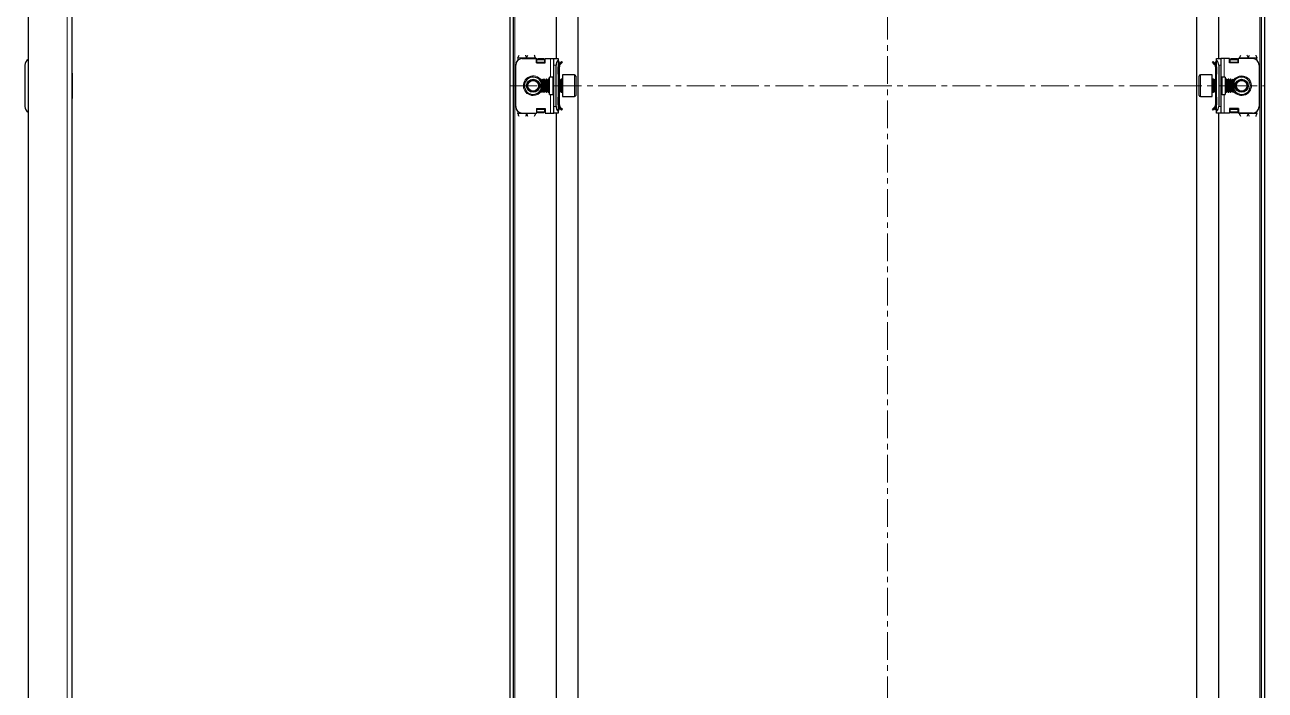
# Model space of a CAD drawing. Header units: millimetres. Extents: x -262 to 983, y -390 to 999.
# Drawn here: x 414 to 983, y 13 to 318 of the extents above; entities that cross this region are included whole.
import ezdxf

# ---------------------------------------------------------------- set-up
doc = ezdxf.new("R2010")
doc.units = ezdxf.units.MM
doc.linetypes.add('CENTERX2', pattern=[20.32, 12.7, -2.54, 2.54, -2.54])
doc.layers.add('FORMAT', color=7, linetype='Continuous')

msp = doc.modelspace()

# ---------------------------------------------------------------- linework, layer by layer
at = {"color": 7, "linetype": 'Continuous', "lineweight": 25}
for p, q in [((415.72, 870.6), (415.72, -290.4)), ((636.93, -290.4), (636.93, 870.6)), ((638.43, -290.4), (638.43, 870.6)), ((981.43, 870.6), (981.43, -290.4)), ((982.93, 870.6), (982.93, -290.4)), ((435.72, 868.5), (435.72, -288.3)), ((667.93, 839.6), (667.93, -259.4)), ((951.93, -259.4), (951.93, 839.6)), ((657.93, 790.1), (657.93, 302.6)), ((961.93, 302.6), (961.93, 790.1)), ((640.43, 302.85), (640.43, 301.84)), ((642.43, 302.6), (648.93, 302.6)), ((648.43, 302.85), (648.43, 302.6)), ((648.93, 300.6), (648.93, 302.6)), ((649.13, 302.48), (648.93, 302.48)), ((649.13, 300.6), (649.13, 302.48)), ((649.18, 302.22), (649.68, 302.58)), ((649.68, 302.22), (649.18, 301.87)), ((649.18, 301.87), (649.18, 302.22)), ((649.18, 300.95), (649.18, 301.87)), ((649.68, 302.58), (649.68, 302.22)), ((649.68, 302.58), (652.18, 302.58)), ((649.68, 302.22), (652.18, 302.22)), ((652.18, 302.22), (652.18, 302.58)), ((652.18, 302.58), (652.68, 302.22)), ((652.68, 301.87), (652.18, 302.22)), ((652.68, 302.22), (652.68, 301.87)), ((652.68, 301.87), (652.68, 300.95)), ((652.93, 300.6), (652.93, 302.6)), ((652.93, 302.6), (655.43, 302.6)), ((655.43, 302.6), (656.93, 302.6)), ((656.93, 302.6), (658.93, 302.6)), ((656.93, 299.6), (656.93, 302.6)), ((658.93, 302.6), (658.93, 301.84)), ((658.93, 301.84), (658.93, 278.36)), ((960.93, 302.6), (962.93, 302.6)), ((960.93, 301.84), (960.93, 302.6)), ((960.93, 278.36), (960.93, 301.84)), ((962.93, 302.6), (962.93, 299.6)), ((964.43, 302.6), (962.93, 302.6)), ((966.93, 302.6), (964.43, 302.6)), ((966.93, 300.6), (966.93, 302.6)), ((967.18, 302.22), (967.68, 302.58)), ((967.68, 302.22), (967.18, 301.87)), ((967.18, 301.87), (967.18, 302.22)), ((967.18, 300.95), (967.18, 301.87)), ((967.68, 302.58), (967.68, 302.22)), ((967.68, 302.58), (970.18, 302.58)), ((967.68, 302.22), (970.18, 302.22)), ((970.18, 302.22), (970.18, 302.58)), ((970.18, 302.58), (970.68, 302.22)), ((970.68, 301.87), (970.18, 302.22)), ((970.68, 302.22), (970.68, 301.87)), ((970.68, 301.87), (970.68, 300.95)), ((970.73, 302.48), (970.73, 300.6)), ((970.93, 302.48), (970.73, 302.48)), ((970.93, 300.6), (970.93, 302.6)), ((977.43, 302.6), (970.93, 302.6)), ((971.43, 302.6), (971.43, 302.85)), ((979.43, 301.84), (979.43, 302.85)), ((414.22, 299.6), (414.22, 280.6)), ((435.98, 295.89), (435.72, 295.89)), ((435.98, 295.89), (435.98, 295.17)), ((639.43, 280.6), (639.43, 299.6)), ((648.93, 300.6), (652.93, 300.6)), ((649.18, 300.6), (649.18, 300.95)), ((652.68, 300.95), (652.68, 300.6)), ((656.93, 280.6), (656.93, 299.6)), ((657.93, 280.6), (657.93, 299.6)), ((658.93, 301.51), (659.14, 301.31)), ((659.43, 298.85), (658.93, 298.85)), ((658.93, 295.35), (658.93, 298.85)), ((659.43, 300.6), (659.43, 300.14)), ((659.43, 295.35), (659.43, 298.85)), ((659.51, 300.26), (660.49, 301.24)), ((659.87, 299.91), (659.51, 300.26)), ((659.87, 299.91), (660.84, 300.89)), ((660.49, 301.24), (660.84, 300.89)), ((959.37, 301.24), (959.01, 300.89)), ((959.99, 299.91), (959.01, 300.89)), ((960.34, 300.26), (959.37, 301.24)), ((959.99, 299.91), (960.34, 300.26)), ((960.43, 300.6), (960.43, 300.21)), ((960.43, 298.85), (960.93, 298.85)), ((960.43, 298.85), (960.43, 295.35)), ((960.72, 301.31), (960.93, 301.51)), ((960.93, 298.85), (960.93, 295.35)), ((961.93, 299.6), (961.93, 280.6)), ((962.93, 299.6), (962.93, 280.6)), ((970.93, 300.6), (966.93, 300.6)), ((967.18, 300.6), (967.18, 300.95)), ((970.68, 300.95), (970.68, 300.6)), ((980.43, 299.6), (980.43, 280.6)), ((435.98, 295.17), (435.98, 284.32)), ((651.48, 293.1), (650.93, 292.55)), ((650.93, 292.55), (650.93, 288.78)), ((651.54, 293.1), (651.48, 293.1)), ((651.48, 293.1), (651.48, 288.48)), ((651.93, 292.55), (651.54, 293.1)), ((651.54, 293.1), (651.54, 292.63)), ((651.54, 292.63), (651.54, 287.1)), ((652.32, 293.1), (651.93, 292.55)), ((651.93, 292.55), (651.93, 292.16)), ((651.93, 292.16), (651.93, 287.65)), ((652.54, 293.1), (652.32, 293.1)), ((652.32, 293.1), (652.32, 292.63)), ((652.32, 292.63), (652.32, 287.1)), ((652.93, 292.55), (652.54, 293.1)), ((652.54, 293.1), (652.54, 292.63)), ((652.54, 292.63), (652.54, 287.1)), ((653.32, 293.1), (652.93, 292.55)), ((652.93, 292.55), (652.93, 292.16)), ((652.93, 292.16), (652.93, 287.65)), ((653.54, 293.1), (653.32, 293.1)), ((653.32, 293.1), (653.32, 292.63)), ((653.32, 292.63), (653.32, 287.1)), ((653.93, 292.55), (653.54, 293.1)), ((653.54, 293.1), (653.54, 292.63)), ((653.54, 292.63), (653.54, 287.1)), ((654.32, 293.1), (653.93, 292.55)), ((653.93, 292.55), (653.93, 292.16)), ((653.93, 292.16), (653.93, 287.65)), ((654.54, 293.1), (654.32, 293.1)), ((654.32, 293.1), (654.32, 292.63)), ((654.32, 292.63), (654.32, 287.1)), ((654.93, 292.55), (654.54, 293.1)), ((654.54, 293.1), (654.54, 292.63)), ((654.54, 292.63), (654.54, 287.1)), ((656.43, 294.1), (654.93, 294.1)), ((654.93, 286.1), (654.93, 294.1)), ((659.43, 295.35), (658.93, 295.35)), ((659.32, 293.1), (658.93, 292.55)), ((659.54, 293.1), (659.32, 293.1)), ((659.32, 293.1), (659.32, 292.63)), ((659.32, 292.63), (659.32, 287.1)), ((659.43, 293.1), (659.43, 295.35)), ((659.93, 292.55), (659.54, 293.1)), ((659.54, 293.1), (659.54, 292.63)), ((659.54, 292.63), (659.54, 287.1)), ((660.32, 293.1), (659.93, 292.55)), ((659.93, 292.55), (659.93, 292.16)), ((659.93, 292.16), (659.93, 287.65)), ((660.68, 293.1), (660.32, 293.1)), ((660.32, 293.1), (660.32, 292.63)), ((660.32, 292.63), (660.32, 287.1)), ((666.33, 295.1), (660.93, 295.1)), ((660.93, 295.1), (660.93, 287.41)), ((666.93, 294.5), (666.93, 287.73)), ((952.93, 285.7), (952.93, 294.5)), ((958.93, 295.1), (953.53, 295.1)), ((958.93, 285.1), (958.93, 295.1)), ((959.54, 293.1), (959.18, 293.1)), ((959.93, 292.55), (959.54, 293.1)), ((959.54, 292.63), (959.54, 293.1)), ((959.54, 287.1), (959.54, 292.63)), ((960.32, 293.1), (959.93, 292.55)), ((959.93, 292.16), (959.93, 292.55)), ((959.93, 287.65), (959.93, 292.16)), ((960.54, 293.1), (960.32, 293.1)), ((960.32, 292.63), (960.32, 293.1)), ((960.32, 287.1), (960.32, 292.63)), ((960.93, 295.35), (960.43, 295.35)), ((960.43, 295.35), (960.43, 293.1)), ((960.93, 292.55), (960.54, 293.1)), ((960.54, 292.63), (960.54, 293.1)), ((960.54, 287.1), (960.54, 292.63)), ((964.93, 294.1), (963.43, 294.1)), ((964.93, 294.1), (964.93, 286.1)), ((965.32, 293.1), (964.93, 292.55)), ((965.54, 293.1), (965.32, 293.1)), ((965.32, 292.63), (965.32, 293.1)), ((965.32, 287.1), (965.32, 292.63)), ((965.93, 292.55), (965.54, 293.1)), ((965.54, 292.63), (965.54, 293.1)), ((965.54, 287.1), (965.54, 292.63)), ((966.32, 293.1), (965.93, 292.55)), ((965.93, 292.16), (965.93, 292.55)), ((965.93, 287.65), (965.93, 292.16)), ((966.54, 293.1), (966.32, 293.1)), ((966.32, 292.63), (966.32, 293.1)), ((966.32, 287.1), (966.32, 292.63)), ((966.93, 292.55), (966.54, 293.1)), ((966.54, 292.63), (966.54, 293.1)), ((966.54, 287.1), (966.54, 292.63)), ((967.32, 293.1), (966.93, 292.55)), ((966.93, 292.16), (966.93, 292.55)), ((966.93, 287.65), (966.93, 292.16)), ((967.54, 293.1), (967.32, 293.1)), ((967.32, 292.63), (967.32, 293.1)), ((967.32, 287.1), (967.32, 292.63)), ((967.93, 292.55), (967.54, 293.1)), ((967.54, 292.63), (967.54, 293.1)), ((967.54, 287.1), (967.54, 292.63)), ((968.32, 293.1), (967.93, 292.55)), ((967.93, 292.16), (967.93, 292.55)), ((967.93, 287.65), (967.93, 292.16)), ((968.37, 293.1), (968.32, 293.1)), ((968.32, 292.63), (968.32, 293.1)), ((968.32, 287.1), (968.32, 292.63)), ((968.93, 292.55), (968.37, 293.1)), ((968.37, 287.1), (968.37, 293.1)), ((968.93, 287.65), (968.93, 292.55)), ((650.93, 288.78), (650.93, 287.65)), ((650.93, 287.65), (651.48, 287.1)), ((651.48, 288.48), (651.48, 287.1)), ((651.48, 287.1), (651.54, 287.1)), ((651.54, 287.1), (651.93, 287.65)), ((651.93, 287.65), (652.32, 287.1)), ((652.32, 287.1), (652.54, 287.1)), ((652.54, 287.1), (652.93, 287.65)), ((652.93, 287.65), (653.32, 287.1)), ((653.32, 287.1), (653.54, 287.1)), ((653.54, 287.1), (653.93, 287.65)), ((653.93, 287.65), (654.32, 287.1)), ((654.32, 287.1), (654.54, 287.1)), ((654.54, 287.1), (654.93, 287.65)), ((654.93, 286.1), (656.43, 286.1)), ((658.93, 287.65), (659.32, 287.1)), ((658.93, 284.85), (659.43, 284.85)), ((658.93, 281.35), (658.93, 284.85)), ((659.32, 287.1), (659.54, 287.1)), ((659.43, 284.85), (659.43, 287.1)), ((659.43, 281.35), (659.43, 284.85)), ((659.54, 287.1), (659.93, 287.65)), ((659.93, 287.65), (660.32, 287.1)), ((660.32, 287.1), (660.68, 287.1)), ((660.93, 287.41), (660.93, 285.1)), ((660.93, 285.1), (666.33, 285.1)), ((666.93, 287.73), (666.93, 285.7)), ((953.53, 285.1), (958.93, 285.1)), ((959.18, 287.1), (959.54, 287.1)), ((959.54, 287.1), (959.93, 287.65)), ((959.93, 287.65), (960.32, 287.1)), ((960.32, 287.1), (960.54, 287.1)), ((960.43, 287.1), (960.43, 284.85)), ((960.43, 284.85), (960.93, 284.85)), ((960.43, 284.85), (960.43, 281.35)), ((960.54, 287.1), (960.93, 287.65)), ((960.93, 284.85), (960.93, 281.35)), ((963.43, 286.1), (964.93, 286.1)), ((964.93, 287.65), (965.32, 287.1)), ((965.32, 287.1), (965.54, 287.1)), ((965.54, 287.1), (965.93, 287.65)), ((965.93, 287.65), (966.32, 287.1)), ((966.32, 287.1), (966.54, 287.1)), ((966.54, 287.1), (966.93, 287.65)), ((966.93, 287.65), (967.32, 287.1)), ((967.32, 287.1), (967.54, 287.1)), ((967.54, 287.1), (967.93, 287.65)), ((967.93, 287.65), (968.32, 287.1)), ((968.32, 287.1), (968.37, 287.1)), ((968.37, 287.1), (968.93, 287.65)), ((435.72, 284.32), (435.98, 284.32)), ((648.93, 279.6), (648.93, 277.6)), ((648.93, 279.6), (652.93, 279.6)), ((649.13, 277.72), (649.13, 279.6)), ((649.18, 279.25), (649.18, 279.6)), ((649.18, 278.33), (649.18, 279.25)), ((652.68, 279.6), (652.68, 279.25)), ((652.68, 279.25), (652.68, 278.33)), ((652.93, 279.6), (652.93, 277.6)), ((656.93, 277.6), (656.93, 280.6)), ((659.43, 281.35), (658.93, 281.35)), ((659.14, 278.89), (658.93, 278.69)), ((659.43, 279.6), (659.43, 279.99)), ((659.87, 280.29), (659.51, 279.94)), ((659.51, 279.94), (660.49, 278.96)), ((659.87, 280.29), (660.84, 279.31)), ((660.49, 278.96), (660.84, 279.31)), ((959.99, 280.29), (959.01, 279.31)), ((959.37, 278.96), (959.01, 279.31)), ((960.34, 279.94), (959.37, 278.96)), ((959.99, 280.29), (960.34, 279.94)), ((960.43, 281.35), (960.93, 281.35)), ((960.43, 279.6), (960.43, 280.06)), ((960.93, 278.69), (960.72, 278.89)), ((962.93, 280.6), (962.93, 277.6)), ((970.93, 279.6), (966.93, 279.6)), ((966.93, 279.6), (966.93, 277.6)), ((967.18, 279.25), (967.18, 279.6)), ((967.18, 278.33), (967.18, 279.25)), ((970.68, 279.6), (970.68, 279.25)), ((970.68, 279.25), (970.68, 278.33)), ((970.73, 279.6), (970.73, 277.72)), ((970.93, 279.6), (970.93, 277.6)), ((640.43, 278.36), (640.43, 277.35)), ((642.43, 277.6), (648.93, 277.6)), ((648.43, 277.6), (648.43, 277.35)), ((648.93, 277.72), (649.13, 277.72)), ((649.18, 277.98), (649.18, 278.33)), ((649.18, 278.33), (649.68, 277.98)), ((649.68, 277.63), (649.18, 277.98)), ((649.68, 277.98), (649.68, 277.63)), ((652.18, 277.98), (649.68, 277.98)), ((652.18, 277.63), (649.68, 277.63)), ((652.18, 277.98), (652.68, 278.33)), ((652.18, 277.63), (652.18, 277.98)), ((652.68, 277.98), (652.18, 277.63)), ((652.68, 278.33), (652.68, 277.98)), ((652.93, 277.6), (655.43, 277.6)), ((655.43, 277.6), (656.93, 277.6)), ((658.93, 277.6), (656.93, 277.6)), ((657.93, 277.6), (657.93, -209.9)), ((658.93, 278.36), (658.93, 277.6)), ((960.93, 277.6), (960.93, 278.36)), ((962.93, 277.6), (960.93, 277.6)), ((961.93, -209.9), (961.93, 277.6)), ((964.43, 277.6), (962.93, 277.6)), ((966.93, 277.6), (964.43, 277.6)), ((967.18, 278.33), (967.68, 277.98)), ((967.18, 277.98), (967.18, 278.33)), ((967.68, 277.63), (967.18, 277.98)), ((970.18, 277.98), (967.68, 277.98)), ((967.68, 277.98), (967.68, 277.63)), ((970.18, 277.63), (967.68, 277.63)), ((970.18, 277.98), (970.68, 278.33)), ((970.18, 277.63), (970.18, 277.98)), ((970.68, 277.98), (970.18, 277.63)), ((970.68, 278.33), (970.68, 277.98)), ((970.73, 277.72), (970.93, 277.72)), ((977.43, 277.6), (970.93, 277.6)), ((971.43, 277.35), (971.43, 277.6)), ((979.43, 277.35), (979.43, 278.36))]:
    msp.add_line(p, q, dxfattribs=at)
at = {"color": 8, "linetype": 'Continuous', "lineweight": 18}
for p, q in [((433.62, 870.6), (433.62, -290.4)), ((639.03, -288.3), (639.03, 868.5)), ((980.83, 868.5), (980.83, -288.3)), ((640.43, 302.85), (644.43, 302.85)), ((644.43, 302.85), (648.43, 302.85)), ((655.43, 294.1), (655.43, 302.6)), ((964.43, 302.6), (964.43, 294.1)), ((971.43, 302.85), (975.43, 302.85)), ((979.43, 302.85), (975.43, 302.85)), ((652.68, 300.95), (649.18, 300.95)), ((657.93, 299.6), (656.93, 299.6)), ((658.93, 301.1), (659.14, 301.31)), ((658.93, 300.6), (659.43, 300.6)), ((960.93, 300.6), (960.43, 300.6)), ((960.93, 301.1), (960.72, 301.31)), ((962.93, 299.6), (961.93, 299.6)), ((970.68, 300.95), (967.18, 300.95)), ((656.43, 286.1), (656.43, 294.1)), ((660.68, 287.1), (660.68, 293.1)), ((666.33, 287.41), (666.33, 295.1)), ((953.53, 295.1), (953.53, 285.1)), ((959.18, 293.1), (959.18, 288.48)), ((963.43, 294.1), (963.43, 286.1)), ((655.43, 277.6), (655.43, 286.1)), ((666.33, 285.1), (666.33, 287.41)), ((959.18, 288.48), (959.18, 287.1)), ((964.43, 286.1), (964.43, 277.6)), ((649.18, 279.25), (652.68, 279.25)), ((656.93, 280.6), (657.93, 280.6)), ((658.93, 279.6), (659.43, 279.6)), ((658.93, 279.1), (659.14, 278.89)), ((960.93, 279.6), (960.43, 279.6)), ((960.93, 279.1), (960.72, 278.89)), ((961.93, 280.6), (962.93, 280.6)), ((967.18, 279.25), (970.68, 279.25)), ((640.43, 277.35), (644.43, 277.35)), ((648.43, 277.35), (644.43, 277.35)), ((975.43, 277.35), (971.43, 277.35)), ((979.43, 277.35), (975.43, 277.35))]:
    msp.add_line(p, q, dxfattribs=at)
at = {"color": 7, "linetype": 'Continuous', "lineweight": 25}
for centre, radius in [((647.43, 290.1), 3), ((647.43, 290.1), 2.76), ((647.43, 290.1), 2.45), ((972.43, 290.1), 3), ((972.43, 290.1), 2.76), ((972.43, 290.1), 2.45)]:
    msp.add_circle(centre, radius, dxfattribs=at)
for centre, radius, start, end in [((417.22, 299.6), 3, 120, 180), ((642.43, 299.6), 3, 90, 180), ((660.93, 299.6), 3, 131.8103, 180), ((958.93, 299.6), 3, 360, 48.1897), ((977.43, 299.6), 3, 360, 90), ((658.43, 300.6), 1, 360, 45), ((961.43, 300.6), 1, 135, 180), ((647.43, 290.1), 4, 90, 331.045), ((647.43, 290.1), 4, 28.955, 90), ((656.43, 294.6), 0.5, 270, 360), ((660.68, 293.35), 0.25, 270, 0), ((666.33, 294.5), 0.6, 0, 90), ((953.53, 294.5), 0.6, 90, 180), ((959.18, 293.35), 0.25, 180, 270), ((963.43, 294.6), 0.5, 180, 270), ((972.43, 290.1), 4, 270, 151.045), ((656.43, 285.6), 0.5, 0, 90), ((660.68, 286.85), 0.25, 0, 90), ((666.33, 285.7), 0.6, 270, 360), ((953.53, 285.7), 0.6, 180, 270), ((959.18, 286.85), 0.25, 90, 180), ((963.43, 285.6), 0.5, 90, 180), ((972.43, 290.1), 4, 208.955, 270), ((417.22, 280.6), 3, 180, 240), ((642.43, 280.6), 3, 180, 270), ((660.93, 280.6), 3, 180, 228.1897), ((658.43, 279.6), 1, 315, 0), ((961.43, 279.6), 1, 180, 225), ((958.93, 280.6), 3, 311.8103, 360), ((977.43, 280.6), 3, 270, 360)]:
    msp.add_arc(centre, radius, start, end, dxfattribs=at)
at = {"color": 8, "linetype": 'Continuous', "lineweight": 18}
for centre, start, end in [((647.43, 290.1), 35.4622, 270), ((972.43, 290.1), 215.4622, 90), ((972.43, 290.1), 90, 144.5378), ((647.43, 290.1), 270, 324.5378)]:
    msp.add_arc(centre, 4.5, start, end, dxfattribs=at)
at = {"color": 7, "linetype": 'Continuous', "lineweight": 25}
for points, knots in [([(640.43, 302.85), (640.52, 303.09), (640.72, 303.58), (640.91, 303.98), (641, 304.17)], [0, 0, 0, 0, 0.502065, 1, 1, 1, 1]), ([(643.86, 304.16), (643.94, 304.01), (644.11, 303.66), (644.3, 303.17), (644.41, 302.89), (644.43, 302.85)], [0, 0, 0, 0, 0.4154826, 0.9171518, 1, 1, 1, 1]), ([(644.43, 302.85), (644.52, 303.09), (644.72, 303.58), (644.91, 303.98), (645, 304.17)], [0, 0, 0, 0, 0.502065, 1, 1, 1, 1]), ([(647.86, 304.16), (647.94, 304.01), (648.11, 303.66), (648.3, 303.17), (648.41, 302.89), (648.43, 302.85)], [0, 0, 0, 0, 0.4154826, 0.9171518, 1, 1, 1, 1]), ([(971.43, 302.85), (971.52, 303.09), (971.72, 303.58), (971.91, 303.98), (972, 304.17)], [0, 0, 0, 0, 0.502065, 1, 1, 1, 1]), ([(974.86, 304.16), (974.94, 304.01), (975.11, 303.66), (975.3, 303.17), (975.41, 302.89), (975.43, 302.85)], [0, 0, 0, 0, 0.415483, 0.917152, 1, 1, 1, 1]), ([(975.43, 302.85), (975.52, 303.09), (975.72, 303.58), (975.91, 303.98), (976, 304.17)], [0, 0, 0, 0, 0.502065, 1, 1, 1, 1]), ([(978.86, 304.16), (978.94, 304.01), (979.11, 303.66), (979.3, 303.17), (979.41, 302.89), (979.43, 302.85)], [0, 0, 0, 0, 0.415483, 0.917152, 1, 1, 1, 1]), ([(659.51, 300.26), (659.36, 300.08), (659.06, 299.7), (658.94, 299.17), (658.93, 298.89), (658.93, 298.85)], [0, 0, 0, 0, 0.461863, 0.923726, 1, 1, 1, 1]), ([(659.87, 299.91), (659.75, 299.76), (659.57, 299.53), (659.45, 299.15), (659.44, 298.95), (659.43, 298.85)], [0, 0, 0, 0, 0.485042, 0.738404, 1, 1, 1, 1]), ([(960.43, 298.85), (960.41, 299.04), (960.38, 299.33), (960.19, 299.68), (960.06, 299.83), (959.99, 299.91)], [0, 0, 0, 0, 0.485042, 0.738404, 1, 1, 1, 1]), ([(960.93, 298.85), (960.9, 299.09), (960.85, 299.58), (960.57, 300.03), (960.37, 300.24), (960.34, 300.26)], [0, 0, 0, 0, 0.461863, 0.923726, 1, 1, 1, 1]), ([(658.93, 281.35), (658.95, 281.11), (659.01, 280.63), (659.29, 280.17), (659.49, 279.96), (659.51, 279.94)], [0, 0, 0, 0, 0.461863, 0.923726, 1, 1, 1, 1]), ([(659.43, 281.35), (659.45, 281.16), (659.48, 280.87), (659.67, 280.52), (659.8, 280.37), (659.87, 280.29)], [0, 0, 0, 0, 0.485042, 0.738404, 1, 1, 1, 1]), ([(959.99, 280.29), (960.11, 280.44), (960.29, 280.67), (960.41, 281.05), (960.42, 281.25), (960.43, 281.35)], [0, 0, 0, 0, 0.485042, 0.738404, 1, 1, 1, 1]), ([(960.34, 279.94), (960.5, 280.13), (960.8, 280.5), (960.92, 281.03), (960.93, 281.31), (960.93, 281.35)], [0, 0, 0, 0, 0.461863, 0.923726, 1, 1, 1, 1]), ([(641, 276.04), (640.92, 276.2), (640.75, 276.54), (640.56, 277.03), (640.44, 277.31), (640.43, 277.35)], [0, 0, 0, 0, 0.4154826, 0.9171518, 1, 1, 1, 1]), ([(644.43, 277.35), (644.33, 277.11), (644.14, 276.62), (643.95, 276.22), (643.86, 276.03)], [0, 0, 0, 0, 0.502065, 1, 1, 1, 1]), ([(645, 276.04), (644.92, 276.2), (644.75, 276.54), (644.56, 277.03), (644.44, 277.31), (644.43, 277.35)], [0, 0, 0, 0, 0.415483, 0.917152, 1, 1, 1, 1]), ([(648.43, 277.35), (648.33, 277.11), (648.14, 276.62), (647.95, 276.22), (647.86, 276.03)], [0, 0, 0, 0, 0.502065, 1, 1, 1, 1]), ([(972, 276.04), (971.92, 276.2), (971.75, 276.54), (971.56, 277.03), (971.44, 277.31), (971.43, 277.35)], [0, 0, 0, 0, 0.415483, 0.917152, 1, 1, 1, 1]), ([(975.43, 277.35), (975.33, 277.11), (975.14, 276.62), (974.95, 276.22), (974.86, 276.03)], [0, 0, 0, 0, 0.502065, 1, 1, 1, 1]), ([(976, 276.04), (975.92, 276.2), (975.75, 276.54), (975.56, 277.03), (975.44, 277.31), (975.43, 277.35)], [0, 0, 0, 0, 0.415483, 0.917152, 1, 1, 1, 1]), ([(979.43, 277.35), (979.33, 277.11), (979.14, 276.62), (978.95, 276.22), (978.86, 276.03)], [0, 0, 0, 0, 0.502065, 1, 1, 1, 1])]:
    msp.add_open_spline(points, degree=3, knots=knots, dxfattribs=at)
at = {"layer": 'FORMAT', "linetype": 'CENTERX2', "lineweight": 18}
for p, q in [((809.93, 872.6), (809.93, -292.4)), ((636.63, 290.1), (983.23, 290.1))]:
    msp.add_line(p, q, dxfattribs=at)

doc.saveas('drawing.dxf')
